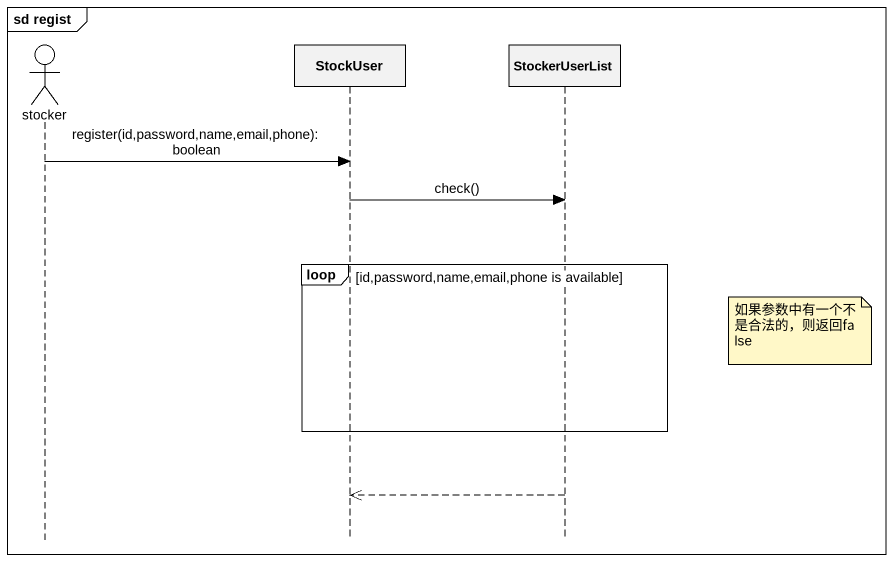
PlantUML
@startuml
mainframe sd regist
hide footbox
actor stocker
participant StockUser
participant StockerUserList

stocker -> StockUser : register(id,password,name,email,phone): boolean
StockUser -> StockerUserList : check()
loop id,password,name,email,phone is available
  note right of StockerUserList : 如果参数中有一个不是合法的，则返回false
end
StockerUserList -->> StockUser
@enduml
